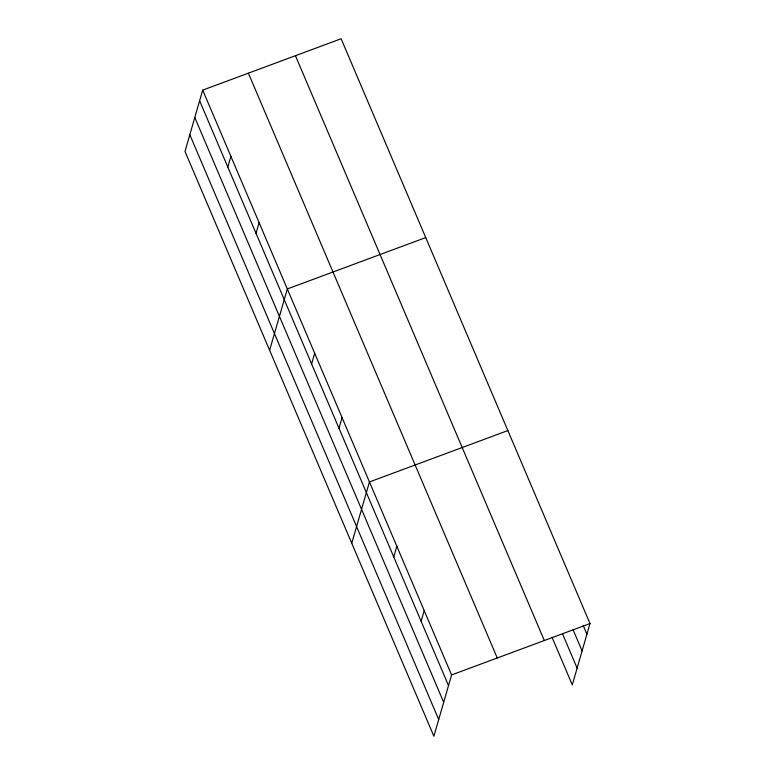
<?xml version="1.0" encoding="UTF-8"?>
<svg xmlns="http://www.w3.org/2000/svg" width="775" height="775" viewBox="0 0 775 775"><rect width="100%" height="100%" fill="white"/><g stroke="black" fill="none" stroke-linecap="round" stroke-linejoin="round"><path stroke-width="1.16" d="M202.701 90.123L185.002 151.435L433.884 736.25L451.583 674.938L202.701 90.123L341.116 38.75L589.998 623.565L572.299 684.877L552.003 637.186M227.831 167.061L230.902 156.405M256.031 233.343L259.112 222.687M269.623 350.271L287.322 288.959L425.737 237.586M311.618 363.95L314.698 353.293M338.995 428.284L342.075 417.618M351.753 543.265L369.452 481.953L507.867 430.571M393.748 556.944L396.829 546.278M421.125 621.269L424.206 610.613M451.583 674.938L589.998 623.565M583.149 625.347L586.917 634.221M573.132 629.862L582.093 650.942M562.495 633.776L577.123 668.157M295.44 55.703L544.321 640.518M248.378 73.17L497.259 657.985M199.621 100.789L448.502 685.594M194.796 117.5L443.678 702.315M189.827 134.724L438.708 719.539"/></g></svg>
